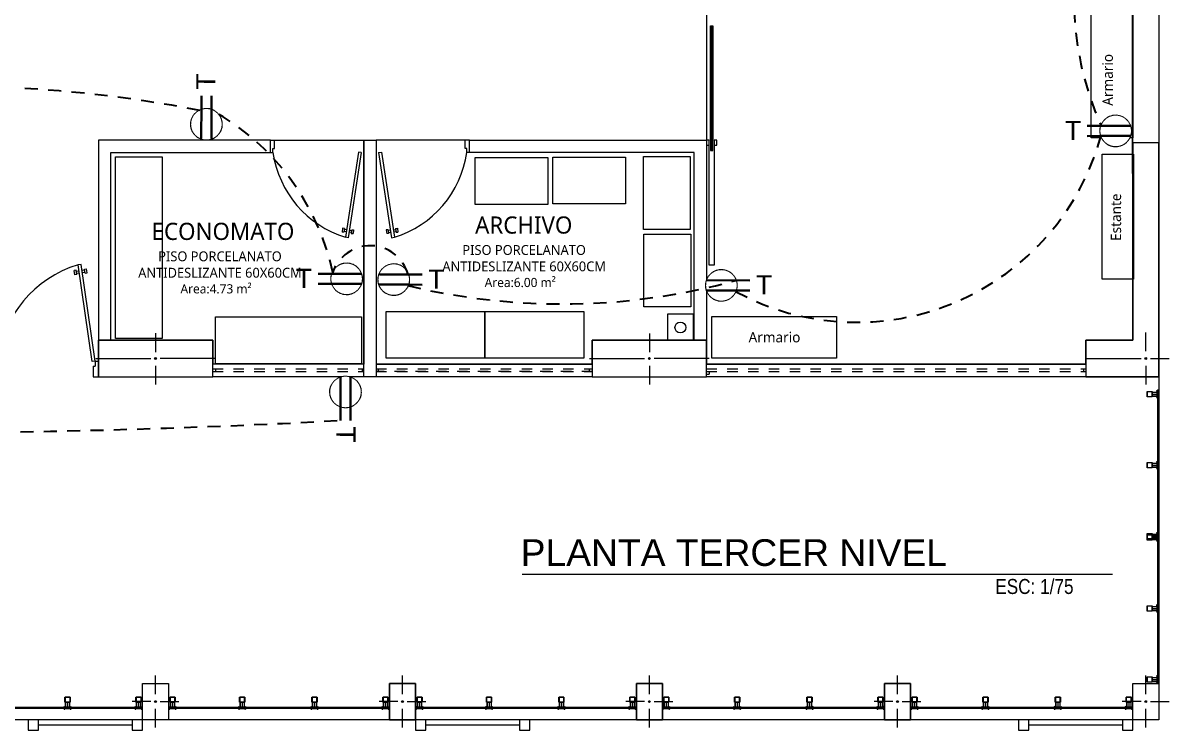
# Model space of a CAD drawing. Header units: metres. Extents: x -17 to 101, y 0 to 79.
# Drawn here: x 74.73 to 85.76, y 19.44 to 26.24 of the extents above; entities that cross this region are included whole.
import ezdxf

# ---------------------------------------------------------------- set-up
doc = ezdxf.new("R2010")
doc.units = ezdxf.units.M
doc.set_wipeout_variables(frame=1)
for name, pattern in [('CONTINUA', [0]), ('DASHED2', [0.375, 0.25, -0.125]), ('HIDDEN2', [0.1875, 0.125, -0.0625])]:
    doc.linetypes.add(name, pattern=pattern)
doc.layers.add('Cotas varias El', color=253, linetype='Continuous', lineweight=13)
doc.layers.add('TOMACORRIENTE', color=5, linetype='HIDDEN2', lineweight=30)
doc.styles.add('fina', font='techl___.ttf')
doc.styles.add('Generales', font='trebuc.ttf', dxfattribs={"height": 0.1})
doc.styles.add('Santa Rosa 1 50', font='trebuc.ttf')
doc.styles.add('style1', font='arial.ttf', dxfattribs={"height": 0.35})
doc.styles.add('TITULOS', font='swissek.ttf')

# ---------------------------------------------------------------- blocks, each defined once
blk = doc.blocks.new('Tomacorriente con puesta a tierra')
at = {"layer": 'TOMACORRIENTE'}
blk.add_lwpolyline([(0.111, 0.0379), (0.1065, 0.0493), (0.1007, 0.0601), (0.0939, 0.0703), (0.086, 0.0798), (0.0772, 0.0883), (0.0676, 0.0959), (0.0572, 0.1024), (0.0462, 0.1079), (0.0346, 0.1121), (0.0227, 0.1151), (0.0106, 0.1168), (-0.0017, 0.1173), (-0.014, 0.1165), (-0.0261, 0.1144), (-0.0379, 0.111), (-0.0493, 0.1065), (-0.0601, 0.1007), (-0.0703, 0.0939), (-0.0798, 0.086), (-0.0883, 0.0772), (-0.0959, 0.0676), (-0.1024, 0.0572), (-0.1079, 0.0462), (-0.1121, 0.0346), (-0.1151, 0.0227), (-0.1168, 0.0106), (-0.1173, -0.0017), (-0.1165, -0.014), (-0.1144, -0.0261), (-0.111, -0.0379), (-0.1065, -0.0493), (-0.1007, -0.0601), (-0.0939, -0.0703), (-0.086, -0.0798), (-0.0772, -0.0883), (-0.0676, -0.0959), (-0.0572, -0.1024), (-0.0462, -0.1079), (-0.0346, -0.1121), (-0.0227, -0.1151), (-0.0106, -0.1168), (0.0017, -0.1173), (0.014, -0.1165), (0.0261, -0.1144), (0.0379, -0.111), (0.0493, -0.1065), (0.0601, -0.1007), (0.0703, -0.0939), (0.0798, -0.086), (0.0883, -0.0772), (0.0959, -0.0676), (0.1024, -0.0572), (0.1079, -0.0462), (0.1121, -0.0346), (0.1151, -0.0227), (0.1168, -0.0106), (0.1173, 0.0017), (0.1165, 0.014), (0.1144, 0.0261)], close=True, dxfattribs=at)
at = {"layer": 'TOMACORRIENTE', "color": 5, "linetype": 'CONTINUA', "style": 'style1', "text_generation_flag": 4}
blk.add_text('T', height=0.1466, rotation=180, dxfattribs=at).set_placement((0.3906, -0.0687))
blk.add_wipeout([(0.111, 0.0379), (0.1065, 0.0493), (0.1007, 0.0601), (0.0939, 0.0703), (0.086, 0.0798), (0.0772, 0.0883), (0.0676, 0.0959), (0.0572, 0.1024), (0.0462, 0.1079), (0.0346, 0.1121), (0.0227, 0.1151), (0.0106, 0.1168), (-0.0017, 0.1173), (-0.014, 0.1165), (-0.0261, 0.1144), (-0.0379, 0.111), (-0.0493, 0.1065), (-0.0601, 0.1007), (-0.0703, 0.0939), (-0.0798, 0.086), (-0.0883, 0.0772), (-0.0959, 0.0676), (-0.1024, 0.0572), (-0.1079, 0.0462), (-0.1121, 0.0346), (-0.1151, 0.0227), (-0.1168, 0.0106), (-0.1173, -0.0017), (-0.1165, -0.014), (-0.1144, -0.0261), (-0.111, -0.0379), (-0.1065, -0.0493), (-0.1007, -0.0601), (-0.0939, -0.0703), (-0.086, -0.0798), (-0.0772, -0.0883), (-0.0676, -0.0959), (-0.0572, -0.1024), (-0.0462, -0.1079), (-0.0346, -0.1121), (-0.0227, -0.1151), (-0.0106, -0.1168), (0.0017, -0.1173), (0.014, -0.1165), (0.0261, -0.1144), (0.0379, -0.111), (0.0493, -0.1065), (0.0601, -0.1007), (0.0703, -0.0939), (0.0798, -0.086), (0.0883, -0.0772), (0.0959, -0.0676), (0.1024, -0.0572), (0.1079, -0.0462), (0.1121, -0.0346), (0.1151, -0.0227), (0.1168, -0.0106), (0.1173, 0.0017), (0.1165, 0.014), (0.1144, 0.0261)]).dxf.layer = 'TOMACORRIENTE'
at = {"layer": 'TOMACORRIENTE', "color": 5, "linetype": 'CONTINUA'}
for p, q in [((-0.1107, 0.0388), (0.2197, 0.0388)), ((-0.1107, -0.0388), (0.2197, -0.0388))]:
    blk.add_line(p, q, dxfattribs=at)

msp = doc.modelspace()

# ---------------------------------------------------------------- linework, layer by layer
at = {"layer": 'Cotas varias El', "linetype": 'Continuous'}
for p, q in [((81.358, 25.01), (81.358, 26.21)), ((81.345, 25.11), (81.345, 26.11)), ((81.37, 26.11), (81.37, 25.11)), ((81.358, 25.185), (81.358, 25.835)), ((81.333, 25.11), (81.308, 25.11)), ((81.308, 25.11), (81.308, 25.06)), ((81.308, 25.06), (81.333, 25.06)), ((81.308, 25.06), (81.333, 25.06)), ((81.308, 25.06), (81.333, 25.06)), ((81.333, 25.06), (81.333, 25.11)), ((81.333, 23.905), (81.333, 25.06)), ((81.408, 25.11), (81.383, 25.11)), ((81.383, 25.11), (81.383, 25.06)), ((81.383, 25.06), (81.383, 23.905)), ((81.383, 25.06), (81.408, 25.06)), ((81.383, 25.06), (81.408, 25.06)), ((81.383, 25.06), (81.408, 25.06)), ((81.408, 25.06), (81.408, 25.11)), ((81.383, 23.905), (81.333, 23.905)), ((76.008, 23.251), (76.008, 23.071)), ((80.758, 23.25), (80.758, 23.07)), ((85.533, 23.079), (85.533, 23.259)), ((81.308, 22.834), (81.308, 23.084)), ((75.433, 23.009), (75.963, 23.009)), ((76.008, 22.939), (76.008, 22.759)), ((76.583, 23.009), (76.053, 23.009)), ((78.01, 22.954), (76.558, 22.954)), ((80.208, 22.954), (78.13, 22.954)), ((80.183, 23.009), (80.713, 23.009)), ((80.758, 22.939), (80.758, 22.759)), ((81.333, 23.009), (80.803, 23.009)), ((84.958, 22.954), (81.308, 22.954)), ((84.958, 23.009), (85.488, 23.009)), ((85.533, 22.939), (85.533, 22.759)), ((85.578, 23.009), (85.758, 23.009)), ((78.01, 22.834), (76.558, 22.834)), ((80.208, 22.834), (78.13, 22.834)), ((81.308, 22.884), (81.333, 22.884)), ((81.308, 22.834), (81.308, 22.859)), ((81.308, 22.859), (81.333, 22.859)), ((81.308, 22.834), (81.308, 22.859)), ((84.958, 22.834), (81.308, 22.834)), ((81.333, 22.834), (81.308, 22.834)), ((81.333, 22.884), (81.333, 22.859)), ((84.933, 22.909), (84.933, 22.884)), ((76.008, 19.779), (76.008, 19.959)), ((78.383, 19.779), (78.383, 19.959)), ((80.758, 19.779), (80.758, 19.959)), ((83.145, 19.779), (83.145, 19.959)), ((85.533, 19.779), (85.533, 19.959)), ((75.963, 19.709), (75.783, 19.709)), ((76.008, 19.459), (76.008, 19.639)), ((76.053, 19.709), (76.233, 19.709)), ((78.338, 19.709), (78.158, 19.709)), ((78.383, 19.459), (78.383, 19.639)), ((78.428, 19.709), (78.608, 19.709)), ((80.713, 19.709), (80.533, 19.709)), ((80.758, 19.459), (80.758, 19.639)), ((80.803, 19.709), (80.983, 19.709)), ((83.1, 19.709), (82.92, 19.709)), ((83.145, 19.459), (83.145, 19.639)), ((83.19, 19.709), (83.37, 19.709)), ((85.488, 19.709), (85.308, 19.709)), ((85.533, 19.459), (85.533, 19.639)), ((85.578, 19.709), (85.758, 19.709)), ((74.783, 19.534), (74.783, 19.435)), ((74.882, 19.534), (74.783, 19.534)), ((74.882, 19.435), (74.882, 19.534)), ((75.784, 19.534), (75.784, 19.435)), ((75.883, 19.534), (75.784, 19.534)), ((75.883, 19.435), (75.883, 19.534)), ((78.508, 19.534), (78.508, 19.435)), ((78.607, 19.534), (78.508, 19.534)), ((78.607, 19.435), (78.607, 19.534)), ((79.509, 19.534), (79.509, 19.435)), ((79.608, 19.534), (79.509, 19.534)), ((79.608, 19.435), (79.608, 19.534)), ((84.308, 19.534), (84.308, 19.435)), ((84.407, 19.534), (84.308, 19.534)), ((84.407, 19.435), (84.407, 19.534)), ((85.309, 19.534), (85.309, 19.435)), ((85.408, 19.534), (85.309, 19.534)), ((85.408, 19.435), (85.408, 19.534)), ((74.783, 19.435), (74.882, 19.435)), ((75.784, 19.435), (75.883, 19.435)), ((78.508, 19.435), (78.607, 19.435)), ((79.509, 19.435), (79.608, 19.435)), ((84.308, 19.435), (84.407, 19.435)), ((85.309, 19.435), (85.408, 19.435))]:
    msp.add_line(p, q, dxfattribs=at)
at = {"layer": 'Cotas varias El'}
for p, q in [((77.113, 25.11), (77.153, 25.11)), ((77.137, 25.11), (77.153, 25.11)), ((77.137, 25.03), (77.153, 25.03)), ((77.137, 24.99), (77.137, 25.03)), ((77.153, 25.03), (77.153, 25.11)), ((79.003, 25.11), (78.987, 25.11)), ((79.027, 25.11), (78.987, 25.11)), ((78.987, 25.03), (78.987, 25.11)), ((79.003, 25.03), (78.987, 25.03)), ((79.003, 24.99), (79.003, 25.03)), ((77.113, 24.99), (77.137, 24.99)), ((77.96, 24.994), (77.835, 24.175)), ((77.986, 24.99), (77.862, 24.171)), ((77.986, 24.99), (77.96, 24.994)), ((78.154, 24.99), (78.181, 24.994)), ((78.154, 24.99), (78.279, 24.171)), ((78.181, 24.994), (78.305, 24.175)), ((79.027, 24.99), (79.003, 24.99)), ((77.807, 24.261), (77.802, 24.225)), ((77.824, 24.258), (77.807, 24.261)), ((77.824, 24.258), (77.819, 24.223)), ((78.316, 24.258), (78.334, 24.261)), ((78.316, 24.258), (78.321, 24.223)), ((78.334, 24.261), (78.339, 24.225)), ((77.819, 24.223), (77.802, 24.225)), ((77.843, 24.228), (77.821, 24.231)), ((77.845, 24.246), (77.823, 24.249)), ((77.862, 24.171), (77.835, 24.175)), ((77.862, 24.171), (77.835, 24.175)), ((77.862, 24.171), (77.835, 24.175)), ((77.892, 24.221), (77.869, 24.224)), ((77.872, 24.242), (77.894, 24.239)), ((77.895, 24.248), (77.89, 24.212)), ((77.89, 24.212), (77.908, 24.21)), ((77.895, 24.248), (77.913, 24.245)), ((77.913, 24.245), (77.908, 24.21)), ((78.245, 24.248), (78.227, 24.245)), ((78.227, 24.245), (78.232, 24.21)), ((78.25, 24.212), (78.232, 24.21)), ((78.245, 24.248), (78.25, 24.212)), ((78.268, 24.242), (78.246, 24.239)), ((78.249, 24.221), (78.271, 24.224)), ((78.279, 24.171), (78.305, 24.175)), ((78.279, 24.171), (78.305, 24.175)), ((78.279, 24.171), (78.305, 24.175)), ((78.295, 24.246), (78.317, 24.249)), ((78.298, 24.228), (78.32, 24.231)), ((78.321, 24.223), (78.339, 24.225)), ((75.245, 23.857), (75.225, 23.854)), ((75.231, 23.814), (75.225, 23.854)), ((75.251, 23.817), (75.231, 23.814)), ((75.251, 23.817), (75.245, 23.857)), ((75.271, 23.85), (75.246, 23.847)), ((75.274, 23.831), (75.249, 23.827)), ((75.292, 23.914), (75.262, 23.91)), ((75.292, 23.914), (75.262, 23.91)), ((75.292, 23.914), (75.262, 23.91)), ((75.398, 22.98), (75.262, 23.91)), ((75.428, 22.984), (75.292, 23.914)), ((75.325, 23.858), (75.301, 23.855)), ((75.304, 23.835), (75.328, 23.839)), ((75.324, 23.868), (75.344, 23.871)), ((75.33, 23.829), (75.324, 23.868)), ((75.33, 23.829), (75.35, 23.832)), ((75.35, 23.832), (75.344, 23.871)), ((75.428, 22.984), (75.398, 22.98)), ((75.408, 22.934), (75.408, 22.834)), ((75.408, 22.934), (75.428, 22.934)), ((75.428, 22.984), (75.428, 22.934)), ((75.428, 22.984), (75.458, 22.984)), ((75.408, 22.834), (75.458, 22.834)), ((85.596, 22.647), (85.596, 22.685)), ((85.596, 22.685), (85.643, 22.685)), ((85.596, 22.685), (85.643, 22.685)), ((85.596, 22.647), (85.596, 22.685)), ((85.596, 22.685), (85.643, 22.685)), ((85.596, 22.685), (85.643, 22.685)), ((85.596, 22.666), (85.643, 22.666)), ((85.596, 22.666), (85.643, 22.666)), ((85.643, 22.647), (85.596, 22.647)), ((85.596, 22.647), (85.643, 22.647)), ((85.643, 22.647), (85.596, 22.647)), ((85.596, 22.647), (85.643, 22.647)), ((85.643, 22.685), (85.643, 22.647)), ((85.643, 22.685), (85.643, 22.647)), ((85.596, 21.964), (85.596, 22.002)), ((85.596, 22.002), (85.643, 22.002)), ((85.596, 22.002), (85.643, 22.002)), ((85.596, 21.964), (85.596, 22.002)), ((85.596, 22.002), (85.643, 22.002)), ((85.596, 22.002), (85.643, 22.002)), ((85.596, 21.964), (85.596, 22.002)), ((85.596, 22.002), (85.643, 22.002)), ((85.596, 22.002), (85.643, 22.002)), ((85.596, 21.964), (85.596, 22.002)), ((85.596, 22.002), (85.643, 22.002)), ((85.596, 22.002), (85.643, 22.002)), ((85.596, 21.983), (85.643, 21.983)), ((85.596, 21.983), (85.643, 21.983)), ((85.596, 21.983), (85.643, 21.983)), ((85.596, 21.983), (85.643, 21.983)), ((85.643, 21.964), (85.596, 21.964)), ((85.596, 21.964), (85.643, 21.964)), ((85.643, 21.964), (85.596, 21.964)), ((85.596, 21.964), (85.643, 21.964)), ((85.643, 21.964), (85.596, 21.964)), ((85.596, 21.964), (85.643, 21.964)), ((85.643, 21.964), (85.596, 21.964)), ((85.596, 21.964), (85.643, 21.964)), ((85.643, 22.002), (85.643, 21.964)), ((85.643, 22.002), (85.643, 21.964)), ((85.643, 22.002), (85.643, 21.964)), ((85.643, 22.002), (85.643, 21.964)), ((85.596, 21.281), (85.596, 21.319)), ((85.596, 21.319), (85.643, 21.319)), ((85.596, 21.319), (85.643, 21.319)), ((85.596, 21.281), (85.596, 21.319)), ((85.596, 21.319), (85.643, 21.319)), ((85.596, 21.319), (85.643, 21.319)), ((85.596, 21.268), (85.596, 21.306)), ((85.596, 21.306), (85.643, 21.306)), ((85.596, 21.306), (85.643, 21.306)), ((85.596, 21.268), (85.596, 21.306)), ((85.596, 21.306), (85.643, 21.306)), ((85.596, 21.306), (85.643, 21.306)), ((85.596, 21.3), (85.643, 21.3)), ((85.596, 21.3), (85.643, 21.3)), ((85.596, 21.287), (85.643, 21.287)), ((85.596, 21.287), (85.643, 21.287)), ((85.643, 21.281), (85.596, 21.281)), ((85.596, 21.281), (85.643, 21.281)), ((85.643, 21.281), (85.596, 21.281)), ((85.596, 21.281), (85.643, 21.281)), ((85.643, 21.319), (85.643, 21.281)), ((85.643, 21.319), (85.643, 21.281)), ((85.643, 21.306), (85.643, 21.268)), ((85.643, 21.306), (85.643, 21.268)), ((85.643, 21.268), (85.596, 21.268)), ((85.596, 21.268), (85.643, 21.268)), ((85.643, 21.268), (85.596, 21.268)), ((85.596, 21.268), (85.643, 21.268)), ((85.596, 20.586), (85.596, 20.624)), ((85.596, 20.624), (85.643, 20.624)), ((85.596, 20.624), (85.643, 20.624)), ((85.596, 20.586), (85.596, 20.624)), ((85.596, 20.624), (85.643, 20.624)), ((85.596, 20.624), (85.643, 20.624)), ((85.596, 20.585), (85.596, 20.623)), ((85.596, 20.623), (85.643, 20.623)), ((85.596, 20.623), (85.643, 20.623)), ((85.596, 20.585), (85.596, 20.623)), ((85.596, 20.623), (85.643, 20.623)), ((85.596, 20.623), (85.643, 20.623)), ((85.643, 20.624), (85.643, 20.586)), ((85.643, 20.624), (85.643, 20.586)), ((85.643, 20.623), (85.643, 20.585)), ((85.643, 20.623), (85.643, 20.585)), ((85.596, 20.605), (85.643, 20.605)), ((85.596, 20.605), (85.643, 20.605)), ((85.596, 20.604), (85.643, 20.604)), ((85.596, 20.604), (85.643, 20.604)), ((85.643, 20.586), (85.596, 20.586)), ((85.596, 20.586), (85.643, 20.586)), ((85.643, 20.586), (85.596, 20.586)), ((85.596, 20.586), (85.643, 20.586)), ((85.643, 20.585), (85.596, 20.585)), ((85.596, 20.585), (85.643, 20.585)), ((85.643, 20.585), (85.596, 20.585)), ((85.596, 20.585), (85.643, 20.585)), ((85.596, 19.903), (85.596, 19.941)), ((85.596, 19.941), (85.643, 19.941)), ((85.596, 19.941), (85.643, 19.941)), ((85.596, 19.903), (85.596, 19.941)), ((85.596, 19.941), (85.643, 19.941)), ((85.596, 19.941), (85.643, 19.941)), ((85.596, 19.922), (85.643, 19.922)), ((85.596, 19.922), (85.643, 19.922)), ((85.643, 19.903), (85.596, 19.903)), ((85.596, 19.903), (85.643, 19.903)), ((85.643, 19.903), (85.596, 19.903)), ((85.596, 19.903), (85.643, 19.903)), ((85.643, 19.941), (85.643, 19.903)), ((85.643, 19.941), (85.643, 19.903)), ((75.143, 19.703), (75.181, 19.703)), ((75.143, 19.656), (75.143, 19.703)), ((75.143, 19.703), (75.143, 19.656)), ((75.143, 19.703), (75.181, 19.703)), ((75.143, 19.656), (75.143, 19.703)), ((75.143, 19.703), (75.143, 19.656)), ((75.181, 19.656), (75.143, 19.656)), ((75.181, 19.656), (75.143, 19.656)), ((75.162, 19.703), (75.162, 19.656)), ((75.162, 19.703), (75.162, 19.656)), ((75.181, 19.703), (75.181, 19.656)), ((75.181, 19.703), (75.181, 19.656)), ((75.181, 19.703), (75.181, 19.656)), ((75.181, 19.703), (75.181, 19.656)), ((75.826, 19.703), (75.864, 19.703)), ((75.826, 19.656), (75.826, 19.703)), ((75.826, 19.703), (75.826, 19.656)), ((75.826, 19.703), (75.864, 19.703)), ((75.826, 19.656), (75.826, 19.703)), ((75.826, 19.703), (75.826, 19.656)), ((75.864, 19.656), (75.826, 19.656)), ((75.864, 19.656), (75.826, 19.656)), ((75.845, 19.703), (75.845, 19.656)), ((75.845, 19.703), (75.845, 19.656)), ((75.864, 19.703), (75.864, 19.656)), ((75.864, 19.703), (75.864, 19.656)), ((75.864, 19.703), (75.864, 19.656)), ((75.864, 19.703), (75.864, 19.656)), ((76.152, 19.703), (76.19, 19.703)), ((76.152, 19.656), (76.152, 19.703)), ((76.152, 19.703), (76.152, 19.656)), ((76.152, 19.703), (76.19, 19.703)), ((76.152, 19.656), (76.152, 19.703)), ((76.152, 19.703), (76.152, 19.656)), ((76.19, 19.656), (76.152, 19.656)), ((76.19, 19.656), (76.152, 19.656)), ((76.171, 19.703), (76.171, 19.656)), ((76.171, 19.703), (76.171, 19.656)), ((76.19, 19.703), (76.19, 19.656)), ((76.19, 19.703), (76.19, 19.656)), ((76.19, 19.703), (76.19, 19.656)), ((76.19, 19.703), (76.19, 19.656)), ((76.822, 19.703), (76.86, 19.703)), ((76.822, 19.656), (76.822, 19.703)), ((76.822, 19.703), (76.822, 19.656)), ((76.822, 19.703), (76.86, 19.703)), ((76.822, 19.656), (76.822, 19.703)), ((76.822, 19.703), (76.822, 19.656)), ((76.86, 19.656), (76.822, 19.656)), ((76.86, 19.656), (76.822, 19.656)), ((76.841, 19.703), (76.841, 19.656)), ((76.841, 19.703), (76.841, 19.656)), ((76.86, 19.703), (76.86, 19.656)), ((76.86, 19.703), (76.86, 19.656)), ((76.86, 19.703), (76.86, 19.656)), ((76.86, 19.703), (76.86, 19.656)), ((77.518, 19.703), (77.556, 19.703)), ((77.518, 19.656), (77.518, 19.703)), ((77.518, 19.703), (77.518, 19.656)), ((77.518, 19.703), (77.556, 19.703)), ((77.518, 19.656), (77.518, 19.703)), ((77.518, 19.703), (77.518, 19.656)), ((77.556, 19.656), (77.518, 19.656)), ((77.556, 19.656), (77.518, 19.656)), ((77.537, 19.703), (77.537, 19.656)), ((77.537, 19.703), (77.537, 19.656)), ((77.556, 19.703), (77.556, 19.656)), ((77.556, 19.703), (77.556, 19.656)), ((77.556, 19.703), (77.556, 19.656)), ((77.556, 19.703), (77.556, 19.656)), ((78.201, 19.703), (78.239, 19.703)), ((78.201, 19.656), (78.201, 19.703)), ((78.201, 19.703), (78.201, 19.656)), ((78.201, 19.703), (78.239, 19.703)), ((78.201, 19.656), (78.201, 19.703)), ((78.201, 19.703), (78.201, 19.656)), ((78.239, 19.656), (78.201, 19.656)), ((78.239, 19.656), (78.201, 19.656)), ((78.22, 19.703), (78.22, 19.656)), ((78.22, 19.703), (78.22, 19.656)), ((78.239, 19.703), (78.239, 19.656)), ((78.239, 19.703), (78.239, 19.656)), ((78.239, 19.703), (78.239, 19.656)), ((78.239, 19.703), (78.239, 19.656)), ((78.527, 19.703), (78.565, 19.703)), ((78.527, 19.656), (78.527, 19.703)), ((78.527, 19.703), (78.527, 19.656)), ((78.527, 19.703), (78.565, 19.703)), ((78.527, 19.656), (78.527, 19.703)), ((78.527, 19.703), (78.527, 19.656)), ((78.565, 19.656), (78.527, 19.656)), ((78.565, 19.656), (78.527, 19.656)), ((78.546, 19.703), (78.546, 19.656)), ((78.546, 19.703), (78.546, 19.656)), ((78.565, 19.703), (78.565, 19.656)), ((78.565, 19.703), (78.565, 19.656)), ((78.565, 19.703), (78.565, 19.656)), ((78.565, 19.703), (78.565, 19.656)), ((79.197, 19.703), (79.235, 19.703)), ((79.197, 19.656), (79.197, 19.703)), ((79.197, 19.703), (79.197, 19.656)), ((79.197, 19.703), (79.235, 19.703)), ((79.197, 19.656), (79.197, 19.703)), ((79.197, 19.703), (79.197, 19.656)), ((79.235, 19.656), (79.197, 19.656)), ((79.235, 19.656), (79.197, 19.656)), ((79.216, 19.703), (79.216, 19.656)), ((79.216, 19.703), (79.216, 19.656)), ((79.235, 19.703), (79.235, 19.656)), ((79.235, 19.703), (79.235, 19.656)), ((79.235, 19.703), (79.235, 19.656)), ((79.235, 19.703), (79.235, 19.656)), ((79.893, 19.703), (79.931, 19.703)), ((79.893, 19.656), (79.893, 19.703)), ((79.893, 19.703), (79.893, 19.656)), ((79.893, 19.703), (79.931, 19.703)), ((79.893, 19.656), (79.893, 19.703)), ((79.893, 19.703), (79.893, 19.656)), ((79.931, 19.656), (79.893, 19.656)), ((79.931, 19.656), (79.893, 19.656)), ((79.912, 19.703), (79.912, 19.656)), ((79.912, 19.703), (79.912, 19.656)), ((79.931, 19.703), (79.931, 19.656)), ((79.931, 19.703), (79.931, 19.656)), ((79.931, 19.703), (79.931, 19.656)), ((79.931, 19.703), (79.931, 19.656)), ((80.576, 19.703), (80.614, 19.703)), ((80.576, 19.656), (80.576, 19.703)), ((80.576, 19.703), (80.576, 19.656)), ((80.576, 19.703), (80.614, 19.703)), ((80.576, 19.656), (80.576, 19.703)), ((80.576, 19.703), (80.576, 19.656)), ((80.614, 19.656), (80.576, 19.656)), ((80.614, 19.656), (80.576, 19.656)), ((80.595, 19.703), (80.595, 19.656)), ((80.595, 19.703), (80.595, 19.656)), ((80.614, 19.703), (80.614, 19.656)), ((80.614, 19.703), (80.614, 19.656)), ((80.614, 19.703), (80.614, 19.656)), ((80.614, 19.703), (80.614, 19.656)), ((80.902, 19.703), (80.94, 19.703)), ((80.902, 19.656), (80.902, 19.703)), ((80.902, 19.703), (80.902, 19.656)), ((80.902, 19.703), (80.94, 19.703)), ((80.902, 19.656), (80.902, 19.703)), ((80.902, 19.703), (80.902, 19.656)), ((80.94, 19.656), (80.902, 19.656)), ((80.94, 19.656), (80.902, 19.656)), ((80.921, 19.703), (80.921, 19.656)), ((80.921, 19.703), (80.921, 19.656)), ((80.94, 19.703), (80.94, 19.656)), ((80.94, 19.703), (80.94, 19.656)), ((80.94, 19.703), (80.94, 19.656)), ((80.94, 19.703), (80.94, 19.656)), ((81.584, 19.703), (81.622, 19.703)), ((81.584, 19.656), (81.584, 19.703)), ((81.584, 19.703), (81.584, 19.656)), ((81.584, 19.703), (81.622, 19.703)), ((81.584, 19.656), (81.584, 19.703)), ((81.584, 19.703), (81.584, 19.656)), ((81.622, 19.656), (81.584, 19.656)), ((81.622, 19.656), (81.584, 19.656)), ((81.603, 19.703), (81.603, 19.656)), ((81.603, 19.703), (81.603, 19.656)), ((81.622, 19.703), (81.622, 19.656)), ((81.622, 19.703), (81.622, 19.656)), ((81.622, 19.703), (81.622, 19.656)), ((81.622, 19.703), (81.622, 19.656)), ((82.28, 19.703), (82.318, 19.703)), ((82.28, 19.656), (82.28, 19.703)), ((82.28, 19.703), (82.28, 19.656)), ((82.28, 19.703), (82.318, 19.703)), ((82.28, 19.656), (82.28, 19.703)), ((82.28, 19.703), (82.28, 19.656)), ((82.318, 19.656), (82.28, 19.656)), ((82.318, 19.656), (82.28, 19.656)), ((82.299, 19.703), (82.299, 19.656)), ((82.299, 19.703), (82.299, 19.656)), ((82.318, 19.703), (82.318, 19.656)), ((82.318, 19.703), (82.318, 19.656)), ((82.318, 19.703), (82.318, 19.656)), ((82.318, 19.703), (82.318, 19.656)), ((82.963, 19.703), (83.001, 19.703)), ((82.963, 19.656), (82.963, 19.703)), ((82.963, 19.703), (82.963, 19.656)), ((82.963, 19.703), (83.001, 19.703)), ((82.963, 19.656), (82.963, 19.703)), ((82.963, 19.703), (82.963, 19.656)), ((83.001, 19.656), (82.963, 19.656)), ((83.001, 19.656), (82.963, 19.656)), ((82.982, 19.703), (82.982, 19.656)), ((82.982, 19.703), (82.982, 19.656)), ((83.001, 19.703), (83.001, 19.656)), ((83.001, 19.703), (83.001, 19.656)), ((83.001, 19.703), (83.001, 19.656)), ((83.001, 19.703), (83.001, 19.656)), ((83.327, 19.656), (83.289, 19.656)), ((83.327, 19.656), (83.289, 19.656)), ((83.29, 19.703), (83.328, 19.703)), ((83.29, 19.656), (83.29, 19.703)), ((83.29, 19.703), (83.29, 19.656)), ((83.29, 19.703), (83.328, 19.703)), ((83.29, 19.656), (83.29, 19.703)), ((83.29, 19.703), (83.29, 19.656)), ((83.309, 19.703), (83.309, 19.656)), ((83.309, 19.703), (83.309, 19.656)), ((83.328, 19.703), (83.328, 19.656)), ((83.328, 19.703), (83.328, 19.656)), ((83.328, 19.703), (83.328, 19.656)), ((83.328, 19.703), (83.328, 19.656)), ((83.972, 19.703), (84.01, 19.703)), ((83.972, 19.656), (83.972, 19.703)), ((83.972, 19.703), (83.972, 19.656)), ((83.972, 19.703), (84.01, 19.703)), ((83.972, 19.656), (83.972, 19.703)), ((83.972, 19.703), (83.972, 19.656)), ((84.01, 19.656), (83.972, 19.656)), ((84.01, 19.656), (83.972, 19.656)), ((83.991, 19.703), (83.991, 19.656)), ((83.991, 19.703), (83.991, 19.656)), ((84.01, 19.703), (84.01, 19.656)), ((84.01, 19.703), (84.01, 19.656)), ((84.01, 19.703), (84.01, 19.656)), ((84.01, 19.703), (84.01, 19.656)), ((84.668, 19.703), (84.706, 19.703)), ((84.668, 19.656), (84.668, 19.703)), ((84.668, 19.703), (84.668, 19.656)), ((84.668, 19.703), (84.706, 19.703)), ((84.668, 19.656), (84.668, 19.703)), ((84.668, 19.703), (84.668, 19.656)), ((84.706, 19.656), (84.668, 19.656)), ((84.706, 19.656), (84.668, 19.656)), ((84.687, 19.703), (84.687, 19.656)), ((84.687, 19.703), (84.687, 19.656)), ((84.706, 19.703), (84.706, 19.656)), ((84.706, 19.703), (84.706, 19.656)), ((84.706, 19.703), (84.706, 19.656)), ((84.706, 19.703), (84.706, 19.656)), ((85.351, 19.703), (85.389, 19.703)), ((85.351, 19.656), (85.351, 19.703)), ((85.351, 19.703), (85.351, 19.656)), ((85.351, 19.703), (85.389, 19.703)), ((85.351, 19.656), (85.351, 19.703)), ((85.351, 19.703), (85.351, 19.656)), ((85.389, 19.656), (85.351, 19.656)), ((85.389, 19.656), (85.351, 19.656)), ((85.37, 19.703), (85.37, 19.656)), ((85.37, 19.703), (85.37, 19.656)), ((85.389, 19.703), (85.389, 19.656)), ((85.389, 19.703), (85.389, 19.656)), ((85.389, 19.703), (85.389, 19.656)), ((85.389, 19.703), (85.389, 19.656))]:
    msp.add_line(p, q, dxfattribs=at)
at = {"layer": 'Cotas varias El', "linetype": 'DASHED2', "ltscale": 0.3}
for p, q in [((76.558, 22.909), (78.01, 22.909)), ((76.558, 22.884), (78.01, 22.884)), ((78.13, 22.909), (80.208, 22.909)), ((78.13, 22.884), (80.208, 22.884)), ((80.208, 22.884), (78.13, 22.884)), ((81.308, 22.909), (84.958, 22.909)), ((81.308, 22.884), (84.958, 22.884))]:
    msp.add_line(p, q, dxfattribs=at)
at = {"layer": 'Cotas varias El', "linetype": 'DASHED2'}
for p, q in [((76.583, 22.909), (76.583, 22.884)), ((77.994, 22.909), (77.994, 22.884)), ((78.152, 22.884), (78.152, 22.909)), ((78.152, 22.884), (78.152, 22.909)), ((80.183, 22.884), (80.183, 22.909)), ((80.183, 22.909), (80.208, 22.909)), ((80.183, 22.884), (80.183, 22.909))]:
    msp.add_line(p, q, dxfattribs=at)
at = {"layer": 'Cotas varias El', "ltscale": 1.3}
msp.add_line((79.534, 20.936), (85.212, 20.936), dxfattribs=at)
at = {"layer": 'Cotas varias El', "ltscale": 0.05}
msp.add_lwpolyline([(85.658, 28.384), (85.658, 25.084), (85.408, 25.084), (85.408, 28.384)], close=True, dxfattribs=at)
at = {"layer": 'Cotas varias El'}
for points in [[(81.308, 26.31), (81.308, 22.954), (84.958, 22.954), (84.958, 23.184), (85.408, 23.184), (85.405, 26.384)], [(85.008, 25.131), (85.008, 26.331), (85.408, 26.331), (85.408, 25.131), (85.008, 25.131)], [(75.578, 23.184), (75.578, 24.99), (77.113, 24.99), (77.113, 25.11), (75.458, 25.11), (75.458, 23.184)], [(84.958, 22.954), (84.958, 23.184), (85.408, 23.184), (85.408, 25.084)], [(85.658, 25.084), (85.658, 22.834), (84.958, 22.834)], [(79.083, 24.941), (79.783, 24.941), (79.783, 24.491), (79.083, 24.491), (79.083, 24.941)], [(79.829, 24.945), (80.529, 24.945), (80.529, 24.495), (79.829, 24.495), (79.829, 24.945)], [(81.152, 24.951), (81.152, 24.251), (80.702, 24.251), (80.702, 24.951), (81.152, 24.951)], [(85.114, 23.773), (85.114, 24.973), (85.414, 24.973), (85.414, 23.773), (85.114, 23.773)], [(81.156, 24.205), (81.156, 23.505), (80.706, 23.505), (80.706, 24.205), (81.156, 24.205)], [(76.584, 23.409), (77.988, 23.409), (77.988, 22.959), (76.584, 22.959), (76.584, 23.409)], [(78.227, 23.461), (79.177, 23.461), (79.177, 23.011), (78.227, 23.011), (78.227, 23.461)], [(79.177, 23.461), (80.127, 23.461), (80.127, 23.011), (79.177, 23.011), (79.177, 23.461)], [(82.558, 23.013), (81.358, 23.013), (81.358, 23.413), (82.558, 23.413), (82.558, 23.013)], [(75.458, 22.834), (75.458, 23.184), (76.558, 23.184), (76.558, 22.959)], [(80.208, 22.954), (80.208, 23.184), (81.308, 23.184), (81.308, 22.954)], [(85.658, 22.834), (85.658, 19.534), (56.858, 19.534), (56.858, 22.834)]]:
    msp.add_lwpolyline(points, dxfattribs=at)
at = {"layer": 'Cotas varias El', "linetype": 'Continuous'}
for points in [[(81.37, 26.21), (81.37, 26.11), (81.345, 26.11), (81.345, 26.21)], [(81.37, 25.01), (81.37, 25.11), (81.345, 25.11), (81.345, 25.01)], [(85.658, 22.834), (85.658, 25.084), (85.408, 25.084), (85.408, 23.184), (84.958, 23.184), (84.958, 22.834)], [(75.458, 22.834), (76.558, 22.834), (76.558, 23.184), (75.458, 23.184)], [(80.208, 22.834), (81.308, 22.834), (81.308, 23.184), (80.208, 23.184)], [(76.133, 19.534), (75.883, 19.534), (75.883, 19.884), (76.133, 19.884)], [(78.508, 19.534), (78.258, 19.534), (78.258, 19.884), (78.508, 19.884)], [(80.883, 19.534), (80.633, 19.534), (80.633, 19.884), (80.883, 19.884)], [(83.27, 19.534), (83.02, 19.534), (83.02, 19.884), (83.27, 19.884)], [(85.658, 19.534), (85.408, 19.534), (85.408, 19.884), (85.658, 19.884)]]:
    msp.add_lwpolyline(points, close=True, dxfattribs=at)
at = {"layer": 'Cotas varias El'}
for points in [[(75.578, 24.99), (77.113, 24.99), (77.113, 25.11), (78.01, 25.11), (78.01, 22.954), (76.558, 22.954), (76.558, 23.184), (75.578, 23.184)], [(78.01, 25.11), (78.13, 25.11), (78.13, 22.834), (78.01, 22.834)], [(81.188, 24.99), (79.027, 24.99), (79.027, 25.11), (78.13, 25.11), (78.13, 22.954), (80.208, 22.954), (80.208, 23.184), (81.188, 23.184)], [(79.027, 24.99), (79.027, 25.11), (81.308, 25.11), (81.308, 23.184), (81.188, 23.184), (81.188, 24.99)], [(75.622, 24.95), (76.072, 24.95), (76.072, 23.202), (75.622, 23.202)], [(80.933, 23.184), (81.183, 23.184), (81.183, 23.434), (80.933, 23.434)], [(85.654, 20.567), (85.654, 22.704), (85.646, 22.704), (85.646, 20.567)], [(85.654, 19.884), (85.654, 22.021), (85.646, 22.021), (85.646, 19.884)], [(85.596, 20.631), (85.596, 20.628), (85.596, 20.58), (85.594, 20.58), (85.548, 20.58), (85.546, 20.58), (85.546, 20.631), (85.548, 20.631)], [(85.594, 20.628), (85.548, 20.628), (85.548, 20.582), (85.594, 20.582)], [(78.508, 19.884), (78.258, 19.884), (78.258, 19.534), (78.508, 19.534)], [(80.883, 19.884), (80.633, 19.884), (80.633, 19.534), (80.883, 19.534)], [(83.27, 19.884), (83.02, 19.884), (83.02, 19.534), (83.27, 19.534)], [(85.408, 19.884), (85.658, 19.884), (85.658, 19.534), (85.408, 19.534)], [(85.596, 19.948), (85.596, 19.945), (85.596, 19.897), (85.594, 19.897), (85.548, 19.897), (85.546, 19.897), (85.546, 19.948), (85.548, 19.948)], [(85.594, 19.945), (85.548, 19.945), (85.548, 19.899), (85.594, 19.899)], [(76.197, 19.703), (76.194, 19.703), (76.146, 19.703), (76.146, 19.705), (76.146, 19.751), (76.146, 19.753), (76.197, 19.753), (76.197, 19.751)], [(76.194, 19.705), (76.194, 19.751), (76.148, 19.751), (76.148, 19.705)], [(78.572, 19.703), (78.569, 19.703), (78.521, 19.703), (78.521, 19.705), (78.521, 19.751), (78.521, 19.753), (78.572, 19.753), (78.572, 19.751)], [(78.569, 19.705), (78.569, 19.751), (78.523, 19.751), (78.523, 19.705)], [(80.947, 19.703), (80.944, 19.703), (80.896, 19.703), (80.896, 19.705), (80.896, 19.751), (80.896, 19.753), (80.947, 19.753), (80.947, 19.751)], [(80.944, 19.705), (80.944, 19.751), (80.898, 19.751), (80.898, 19.705)], [(83.334, 19.703), (83.332, 19.703), (83.283, 19.703), (83.283, 19.705), (83.283, 19.751), (83.283, 19.753), (83.334, 19.753), (83.334, 19.751)], [(83.332, 19.705), (83.332, 19.751), (83.286, 19.751), (83.286, 19.705)], [(73.758, 19.645), (75.883, 19.645), (75.883, 19.653), (73.758, 19.653)], [(76.133, 19.645), (78.258, 19.645), (78.258, 19.653), (76.133, 19.653)], [(78.508, 19.645), (80.633, 19.645), (80.633, 19.653), (78.508, 19.653)], [(80.883, 19.645), (83.02, 19.645), (83.02, 19.653), (80.883, 19.653)], [(83.27, 19.645), (85.408, 19.645), (85.408, 19.653), (83.27, 19.653)]]:
    msp.add_lwpolyline(points, close=True, dxfattribs=at)
at = {"layer": 'Cotas varias El', "linetype": 'Continuous'}
msp.add_lwpolyline([(78.01, 25.11), (78.13, 25.11)], dxfattribs=at)
at = {"layer": 'Cotas varias El', "flags": 128}
for points in [[(85.596, 22.692), (85.596, 22.689), (85.596, 22.641), (85.594, 22.641), (85.548, 22.641), (85.546, 22.641), (85.546, 22.692), (85.548, 22.692)], [(85.594, 22.689), (85.548, 22.689), (85.548, 22.643), (85.594, 22.643)], [(85.645, 22.704), (85.645, 22.653), (85.645, 22.628), (85.643, 22.628), (85.643, 22.653), (85.643, 22.704)], [(85.645, 22.704), (85.645, 22.628), (85.643, 22.628), (85.643, 22.704)], [(85.658, 22.704), (85.658, 22.628), (85.655, 22.628), (85.655, 22.704)], [(85.658, 22.704), (85.658, 22.628), (85.655, 22.628), (85.655, 22.704)], [(85.596, 22.009), (85.596, 22.006), (85.596, 21.958), (85.594, 21.958), (85.548, 21.958), (85.546, 21.958), (85.546, 22.009), (85.548, 22.009)], [(85.596, 22.009), (85.596, 22.006), (85.596, 21.958), (85.594, 21.958), (85.548, 21.958), (85.546, 21.958), (85.546, 22.009), (85.548, 22.009)], [(85.594, 22.006), (85.548, 22.006), (85.548, 21.96), (85.594, 21.96)], [(85.594, 22.006), (85.548, 22.006), (85.548, 21.96), (85.594, 21.96)], [(85.645, 22.021), (85.645, 21.971), (85.645, 21.945), (85.643, 21.945), (85.643, 21.971), (85.643, 22.021)], [(85.645, 22.021), (85.645, 21.945), (85.643, 21.945), (85.643, 22.021)], [(85.645, 22.021), (85.645, 21.971), (85.645, 21.945), (85.643, 21.945), (85.643, 21.971), (85.643, 22.021)], [(85.645, 22.021), (85.645, 21.945), (85.643, 21.945), (85.643, 22.021)], [(85.658, 22.021), (85.658, 21.945), (85.655, 21.945), (85.655, 22.021)], [(85.658, 22.021), (85.658, 21.945), (85.655, 21.945), (85.655, 22.021)], [(85.658, 22.021), (85.658, 21.945), (85.655, 21.945), (85.655, 22.021)], [(85.658, 22.021), (85.658, 21.945), (85.655, 21.945), (85.655, 22.021)], [(85.596, 21.326), (85.596, 21.323), (85.596, 21.275), (85.594, 21.275), (85.548, 21.275), (85.546, 21.275), (85.546, 21.326), (85.548, 21.326)], [(85.596, 21.313), (85.596, 21.31), (85.596, 21.262), (85.594, 21.262), (85.548, 21.262), (85.546, 21.262), (85.546, 21.313), (85.548, 21.313)], [(85.594, 21.323), (85.548, 21.323), (85.548, 21.277), (85.594, 21.277)], [(85.594, 21.31), (85.548, 21.31), (85.548, 21.264), (85.594, 21.264)], [(85.645, 21.338), (85.645, 21.288), (85.645, 21.262), (85.643, 21.262), (85.643, 21.288), (85.643, 21.338)], [(85.645, 21.338), (85.645, 21.262), (85.643, 21.262), (85.643, 21.338)], [(85.645, 21.325), (85.645, 21.275), (85.645, 21.249), (85.643, 21.249), (85.643, 21.275), (85.643, 21.325)], [(85.645, 21.325), (85.645, 21.249), (85.643, 21.249), (85.643, 21.325)], [(85.658, 21.338), (85.658, 21.262), (85.655, 21.262), (85.655, 21.338)], [(85.658, 21.338), (85.658, 21.262), (85.655, 21.262), (85.655, 21.338)], [(85.658, 21.325), (85.658, 21.249), (85.655, 21.249), (85.655, 21.325)], [(85.658, 21.325), (85.658, 21.249), (85.655, 21.249), (85.655, 21.325)], [(85.596, 20.63), (85.596, 20.627), (85.596, 20.579), (85.594, 20.579), (85.548, 20.579), (85.546, 20.579), (85.546, 20.63), (85.548, 20.63)], [(85.594, 20.627), (85.548, 20.627), (85.548, 20.581), (85.594, 20.581)], [(85.645, 20.643), (85.645, 20.592), (85.645, 20.567), (85.643, 20.567), (85.643, 20.592), (85.643, 20.643)], [(85.645, 20.643), (85.645, 20.567), (85.643, 20.567), (85.643, 20.643)], [(85.645, 20.642), (85.645, 20.592), (85.645, 20.566), (85.643, 20.566), (85.643, 20.592), (85.643, 20.642)], [(85.645, 20.642), (85.645, 20.566), (85.643, 20.566), (85.643, 20.642)], [(85.658, 20.643), (85.658, 20.567), (85.655, 20.567), (85.655, 20.643)], [(85.658, 20.643), (85.658, 20.567), (85.655, 20.567), (85.655, 20.643)], [(85.658, 20.642), (85.658, 20.566), (85.655, 20.566), (85.655, 20.642)], [(85.658, 20.642), (85.658, 20.566), (85.655, 20.566), (85.655, 20.642)], [(85.645, 19.96), (85.645, 19.909), (85.645, 19.884), (85.643, 19.884), (85.643, 19.909), (85.643, 19.96)], [(85.645, 19.96), (85.645, 19.884), (85.643, 19.884), (85.643, 19.96)], [(85.658, 19.96), (85.658, 19.884), (85.655, 19.884), (85.655, 19.96)], [(85.658, 19.96), (85.658, 19.884), (85.655, 19.884), (85.655, 19.96)], [(75.187, 19.703), (75.185, 19.703), (75.136, 19.703), (75.136, 19.705), (75.136, 19.751), (75.136, 19.753), (75.187, 19.753), (75.187, 19.751)], [(75.185, 19.705), (75.185, 19.751), (75.139, 19.751), (75.139, 19.705)], [(75.87, 19.703), (75.868, 19.703), (75.819, 19.703), (75.819, 19.705), (75.819, 19.751), (75.819, 19.753), (75.87, 19.753), (75.87, 19.751)], [(75.868, 19.705), (75.868, 19.751), (75.821, 19.751), (75.821, 19.705)], [(76.866, 19.703), (76.864, 19.703), (76.815, 19.703), (76.815, 19.705), (76.815, 19.751), (76.815, 19.753), (76.866, 19.753), (76.866, 19.751)], [(76.864, 19.705), (76.864, 19.751), (76.818, 19.751), (76.818, 19.705)], [(77.562, 19.703), (77.56, 19.703), (77.511, 19.703), (77.511, 19.705), (77.511, 19.751), (77.511, 19.753), (77.562, 19.753), (77.562, 19.751)], [(77.56, 19.705), (77.56, 19.751), (77.514, 19.751), (77.514, 19.705)], [(78.245, 19.703), (78.243, 19.703), (78.194, 19.703), (78.194, 19.705), (78.194, 19.751), (78.194, 19.753), (78.245, 19.753), (78.245, 19.751)], [(78.243, 19.705), (78.243, 19.751), (78.196, 19.751), (78.196, 19.705)], [(79.241, 19.703), (79.239, 19.703), (79.19, 19.703), (79.19, 19.705), (79.19, 19.751), (79.19, 19.753), (79.241, 19.753), (79.241, 19.751)], [(79.239, 19.705), (79.239, 19.751), (79.193, 19.751), (79.193, 19.705)], [(79.937, 19.703), (79.935, 19.703), (79.886, 19.703), (79.886, 19.705), (79.886, 19.751), (79.886, 19.753), (79.937, 19.753), (79.937, 19.751)], [(79.935, 19.705), (79.935, 19.751), (79.889, 19.751), (79.889, 19.705)], [(80.62, 19.703), (80.618, 19.703), (80.569, 19.703), (80.569, 19.705), (80.569, 19.751), (80.569, 19.753), (80.62, 19.753), (80.62, 19.751)], [(80.618, 19.705), (80.618, 19.751), (80.571, 19.751), (80.571, 19.705)], [(81.629, 19.703), (81.626, 19.703), (81.578, 19.703), (81.578, 19.705), (81.578, 19.751), (81.578, 19.753), (81.629, 19.753), (81.629, 19.751)], [(81.626, 19.705), (81.626, 19.751), (81.58, 19.751), (81.58, 19.705)], [(82.325, 19.703), (82.322, 19.703), (82.274, 19.703), (82.274, 19.705), (82.274, 19.751), (82.274, 19.753), (82.325, 19.753), (82.325, 19.751)], [(82.322, 19.705), (82.322, 19.751), (82.276, 19.751), (82.276, 19.705)], [(83.007, 19.703), (83.005, 19.703), (82.957, 19.703), (82.957, 19.705), (82.957, 19.751), (82.957, 19.753), (83.007, 19.753), (83.007, 19.751)], [(83.005, 19.705), (83.005, 19.751), (82.959, 19.751), (82.959, 19.705)], [(84.016, 19.703), (84.014, 19.703), (83.965, 19.703), (83.965, 19.705), (83.965, 19.751), (83.965, 19.753), (84.016, 19.753), (84.016, 19.751)], [(84.014, 19.705), (84.014, 19.751), (83.968, 19.751), (83.968, 19.705)], [(84.712, 19.703), (84.71, 19.703), (84.661, 19.703), (84.661, 19.705), (84.661, 19.751), (84.661, 19.753), (84.712, 19.753), (84.712, 19.751)], [(84.71, 19.705), (84.71, 19.751), (84.664, 19.751), (84.664, 19.705)], [(85.395, 19.703), (85.393, 19.703), (85.344, 19.703), (85.344, 19.705), (85.344, 19.751), (85.344, 19.753), (85.395, 19.753), (85.395, 19.751)], [(85.393, 19.705), (85.393, 19.751), (85.346, 19.751), (85.346, 19.705)], [(75.2, 19.654), (75.149, 19.654), (75.124, 19.654), (75.124, 19.656), (75.149, 19.656), (75.2, 19.656)], [(75.2, 19.654), (75.124, 19.654), (75.124, 19.656), (75.2, 19.656)], [(75.2, 19.641), (75.124, 19.641), (75.124, 19.644), (75.2, 19.644)], [(75.2, 19.641), (75.124, 19.641), (75.124, 19.644), (75.2, 19.644)], [(75.883, 19.654), (75.832, 19.654), (75.806, 19.654), (75.806, 19.656), (75.832, 19.656), (75.883, 19.656)], [(75.883, 19.654), (75.806, 19.654), (75.806, 19.656), (75.883, 19.656)], [(75.883, 19.641), (75.806, 19.641), (75.806, 19.644), (75.883, 19.644)], [(75.883, 19.641), (75.806, 19.641), (75.806, 19.644), (75.883, 19.644)], [(76.209, 19.654), (76.158, 19.654), (76.133, 19.654), (76.133, 19.656), (76.158, 19.656), (76.209, 19.656)], [(76.209, 19.654), (76.133, 19.654), (76.133, 19.656), (76.209, 19.656)], [(76.209, 19.641), (76.133, 19.641), (76.133, 19.644), (76.209, 19.644)], [(76.209, 19.641), (76.133, 19.641), (76.133, 19.644), (76.209, 19.644)], [(76.879, 19.654), (76.828, 19.654), (76.803, 19.654), (76.803, 19.656), (76.828, 19.656), (76.879, 19.656)], [(76.879, 19.654), (76.803, 19.654), (76.803, 19.656), (76.879, 19.656)], [(76.879, 19.641), (76.803, 19.641), (76.803, 19.644), (76.879, 19.644)], [(76.879, 19.641), (76.803, 19.641), (76.803, 19.644), (76.879, 19.644)], [(77.575, 19.654), (77.524, 19.654), (77.499, 19.654), (77.499, 19.656), (77.524, 19.656), (77.575, 19.656)], [(77.575, 19.654), (77.499, 19.654), (77.499, 19.656), (77.575, 19.656)], [(77.575, 19.641), (77.499, 19.641), (77.499, 19.644), (77.575, 19.644)], [(77.575, 19.641), (77.499, 19.641), (77.499, 19.644), (77.575, 19.644)], [(78.258, 19.654), (78.207, 19.654), (78.181, 19.654), (78.181, 19.656), (78.207, 19.656), (78.258, 19.656)], [(78.258, 19.654), (78.181, 19.654), (78.181, 19.656), (78.258, 19.656)], [(78.258, 19.641), (78.181, 19.641), (78.181, 19.644), (78.258, 19.644)], [(78.258, 19.641), (78.181, 19.641), (78.181, 19.644), (78.258, 19.644)], [(78.584, 19.654), (78.533, 19.654), (78.508, 19.654), (78.508, 19.656), (78.533, 19.656), (78.584, 19.656)], [(78.584, 19.654), (78.508, 19.654), (78.508, 19.656), (78.584, 19.656)], [(78.584, 19.641), (78.508, 19.641), (78.508, 19.644), (78.584, 19.644)], [(78.584, 19.641), (78.508, 19.641), (78.508, 19.644), (78.584, 19.644)], [(79.254, 19.654), (79.203, 19.654), (79.178, 19.654), (79.178, 19.656), (79.203, 19.656), (79.254, 19.656)], [(79.254, 19.654), (79.178, 19.654), (79.178, 19.656), (79.254, 19.656)], [(79.254, 19.641), (79.178, 19.641), (79.178, 19.644), (79.254, 19.644)], [(79.254, 19.641), (79.178, 19.641), (79.178, 19.644), (79.254, 19.644)], [(79.95, 19.654), (79.899, 19.654), (79.874, 19.654), (79.874, 19.656), (79.899, 19.656), (79.95, 19.656)], [(79.95, 19.654), (79.874, 19.654), (79.874, 19.656), (79.95, 19.656)], [(79.95, 19.641), (79.874, 19.641), (79.874, 19.644), (79.95, 19.644)], [(79.95, 19.641), (79.874, 19.641), (79.874, 19.644), (79.95, 19.644)], [(80.633, 19.654), (80.582, 19.654), (80.556, 19.654), (80.556, 19.656), (80.582, 19.656), (80.633, 19.656)], [(80.633, 19.654), (80.556, 19.654), (80.556, 19.656), (80.633, 19.656)], [(80.633, 19.641), (80.556, 19.641), (80.556, 19.644), (80.633, 19.644)], [(80.633, 19.641), (80.556, 19.641), (80.556, 19.644), (80.633, 19.644)], [(80.959, 19.654), (80.908, 19.654), (80.883, 19.654), (80.883, 19.656), (80.908, 19.656), (80.959, 19.656)], [(80.959, 19.654), (80.883, 19.654), (80.883, 19.656), (80.959, 19.656)], [(80.959, 19.641), (80.883, 19.641), (80.883, 19.644), (80.959, 19.644)], [(80.959, 19.641), (80.883, 19.641), (80.883, 19.644), (80.959, 19.644)], [(81.641, 19.654), (81.59, 19.654), (81.565, 19.654), (81.565, 19.656), (81.59, 19.656), (81.641, 19.656)], [(81.641, 19.654), (81.565, 19.654), (81.565, 19.656), (81.641, 19.656)], [(81.641, 19.641), (81.565, 19.641), (81.565, 19.644), (81.641, 19.644)], [(81.641, 19.641), (81.565, 19.641), (81.565, 19.644), (81.641, 19.644)], [(82.337, 19.654), (82.286, 19.654), (82.261, 19.654), (82.261, 19.656), (82.286, 19.656), (82.337, 19.656)], [(82.337, 19.654), (82.261, 19.654), (82.261, 19.656), (82.337, 19.656)], [(82.337, 19.641), (82.261, 19.641), (82.261, 19.644), (82.337, 19.644)], [(82.337, 19.641), (82.261, 19.641), (82.261, 19.644), (82.337, 19.644)], [(83.02, 19.654), (82.969, 19.654), (82.944, 19.654), (82.944, 19.656), (82.969, 19.656), (83.02, 19.656)], [(83.02, 19.654), (82.944, 19.654), (82.944, 19.656), (83.02, 19.656)], [(83.02, 19.641), (82.944, 19.641), (82.944, 19.644), (83.02, 19.644)], [(83.02, 19.641), (82.944, 19.641), (82.944, 19.644), (83.02, 19.644)], [(83.346, 19.654), (83.296, 19.654), (83.27, 19.654), (83.27, 19.656), (83.296, 19.656), (83.346, 19.656)], [(83.346, 19.654), (83.27, 19.654), (83.27, 19.656), (83.346, 19.656)], [(83.346, 19.641), (83.27, 19.641), (83.27, 19.644), (83.346, 19.644)], [(83.346, 19.641), (83.27, 19.641), (83.27, 19.644), (83.346, 19.644)], [(84.029, 19.654), (83.978, 19.654), (83.953, 19.654), (83.953, 19.656), (83.978, 19.656), (84.029, 19.656)], [(84.029, 19.654), (83.953, 19.654), (83.953, 19.656), (84.029, 19.656)], [(84.029, 19.641), (83.953, 19.641), (83.953, 19.644), (84.029, 19.644)], [(84.029, 19.641), (83.953, 19.641), (83.953, 19.644), (84.029, 19.644)], [(84.725, 19.654), (84.674, 19.654), (84.649, 19.654), (84.649, 19.656), (84.674, 19.656), (84.725, 19.656)], [(84.725, 19.654), (84.649, 19.654), (84.649, 19.656), (84.725, 19.656)], [(84.725, 19.641), (84.649, 19.641), (84.649, 19.644), (84.725, 19.644)], [(84.725, 19.641), (84.649, 19.641), (84.649, 19.644), (84.725, 19.644)], [(85.408, 19.654), (85.357, 19.654), (85.331, 19.654), (85.331, 19.656), (85.357, 19.656), (85.408, 19.656)], [(85.408, 19.654), (85.331, 19.654), (85.331, 19.656), (85.408, 19.656)], [(85.408, 19.641), (85.331, 19.641), (85.331, 19.644), (85.408, 19.644)], [(85.408, 19.641), (85.331, 19.641), (85.331, 19.644), (85.408, 19.644)]]:
    msp.add_lwpolyline(points, close=True, dxfattribs=at)
at = {"layer": 'Cotas varias El', "linetype": 'Continuous', "flags": 128}
for points in [[(75.784, 19.534), (74.882, 19.534)], [(79.509, 19.534), (78.607, 19.534)], [(85.309, 19.534), (84.407, 19.534)], [(74.882, 19.485), (75.784, 19.485)], [(78.607, 19.485), (79.509, 19.485)], [(84.407, 19.484), (85.309, 19.484)]]:
    msp.add_lwpolyline(points, dxfattribs=at)
at = {"layer": 'Cotas varias El'}
msp.add_circle((81.057, 23.307), 0.0526, dxfattribs=at)
at = {"layer": 'Cotas varias El', "linetype": 'Continuous'}
for centre in [(76.008, 23.009), (80.758, 23.009), (85.533, 23.009), (76.008, 19.709), (78.383, 19.709), (80.758, 19.709), (83.145, 19.709), (85.533, 19.709)]:
    msp.add_circle(centre, 0.00871, dxfattribs=at)
at = {"layer": 'Cotas varias El', "linetype": 'ByBlock'}
for centre, radius, start, end in [((78.135, 25.138), 1.009, 188.4636, 252.6774), ((78.005, 25.138), 1.009, 287.3226, 351.5364), ((75.587, 22.851), 1.108, 107.0565, 173.1011)]:
    msp.add_arc(centre, radius, start, end, dxfattribs=at)
at = {"layer": 'Cotas varias El'}
for centre, start, end in [((85.643, 22.696), 90, 270), ((85.643, 22.637), 90, 270), ((85.658, 22.696), 270, 90), ((85.658, 22.637), 270, 90), ((85.643, 22.013), 90, 270), ((85.643, 22.013), 90, 270), ((85.643, 21.954), 90, 270), ((85.643, 21.954), 90, 270), ((85.658, 22.013), 270, 90), ((85.658, 22.013), 270, 90), ((85.658, 21.954), 270, 90), ((85.658, 21.954), 270, 90), ((85.643, 21.33), 90, 270), ((85.643, 21.317), 90, 270), ((85.658, 21.33), 270, 90), ((85.658, 21.317), 270, 90), ((85.643, 21.271), 90, 270), ((85.643, 21.258), 90, 270), ((85.658, 21.271), 270, 90), ((85.658, 21.258), 270, 90), ((85.643, 20.634), 90, 270), ((85.643, 20.635), 90, 270), ((85.658, 20.634), 270, 90), ((85.658, 20.635), 270, 90), ((85.643, 20.575), 90, 270), ((85.643, 20.576), 90, 270), ((85.658, 20.575), 270, 90), ((85.658, 20.576), 270, 90), ((85.643, 19.952), 90, 270), ((85.658, 19.952), 270, 90), ((85.643, 19.893), 90, 270), ((85.658, 19.893), 270, 90), ((75.132, 19.656), 0, 180), ((75.132, 19.641), 180, 0), ((75.191, 19.656), 0, 180), ((75.191, 19.641), 180, 0), ((75.815, 19.656), 0, 180), ((75.815, 19.641), 180, 0), ((75.874, 19.656), 0, 180), ((75.874, 19.641), 180, 0), ((76.141, 19.656), 0, 180), ((76.141, 19.641), 180, 0), ((76.2, 19.656), 0, 180), ((76.2, 19.641), 180, 0), ((76.811, 19.656), 0, 180), ((76.811, 19.641), 180, 0), ((76.87, 19.656), 0, 180), ((76.87, 19.641), 180, 0), ((77.507, 19.656), 0, 180), ((77.507, 19.641), 180, 0), ((77.566, 19.656), 0, 180), ((77.566, 19.641), 180, 0), ((78.19, 19.656), 0, 180), ((78.19, 19.641), 180, 0), ((78.249, 19.656), 0, 180), ((78.249, 19.641), 180, 0), ((78.516, 19.656), 0, 180), ((78.516, 19.641), 180, 0), ((78.575, 19.656), 0, 180), ((78.575, 19.641), 180, 0), ((79.186, 19.656), 0, 180), ((79.186, 19.641), 180, 0), ((79.245, 19.656), 0, 180), ((79.245, 19.641), 180, 0), ((79.882, 19.656), 0, 180), ((79.882, 19.641), 180, 0), ((79.941, 19.656), 0, 180), ((79.941, 19.641), 180, 0), ((80.565, 19.656), 0, 180), ((80.565, 19.641), 180, 0), ((80.624, 19.656), 0, 180), ((80.624, 19.641), 180, 0), ((80.891, 19.656), 0, 180), ((80.891, 19.641), 180, 0), ((80.95, 19.656), 0, 180), ((80.95, 19.641), 180, 0), ((81.574, 19.656), 0, 180), ((81.574, 19.641), 180, 0), ((81.633, 19.656), 0, 180), ((81.633, 19.641), 180, 0), ((82.27, 19.656), 0, 180), ((82.27, 19.641), 180, 0), ((82.329, 19.656), 0, 180), ((82.329, 19.641), 180, 0), ((82.953, 19.656), 0, 180), ((82.953, 19.641), 180, 0), ((83.012, 19.656), 0, 180), ((83.012, 19.641), 180, 0), ((83.279, 19.656), 0, 180), ((83.279, 19.641), 180, 0), ((83.338, 19.656), 0, 180), ((83.338, 19.641), 180, 0), ((83.961, 19.656), 0, 180), ((83.961, 19.641), 180, 0), ((84.02, 19.656), 0, 180), ((84.02, 19.641), 180, 0), ((84.657, 19.656), 0, 180), ((84.657, 19.641), 180, 0), ((84.716, 19.656), 0, 180), ((84.716, 19.641), 180, 0), ((85.34, 19.656), 0, 180), ((85.34, 19.641), 180, 0), ((85.399, 19.656), 0, 180), ((85.399, 19.641), 180, 0)]:
    msp.add_arc(centre, 0.00476, start, end, dxfattribs=at)
at = {"layer": 'Cotas varias El', "linetype": 'Continuous'}
for p in [(76.008, 23.009), (80.758, 23.009), (85.533, 23.009), (76.008, 19.709), (78.383, 19.709), (80.758, 19.709), (83.145, 19.709), (85.533, 19.709)]:
    msp.add_point(p, dxfattribs=at)

# ---------------------------------------------------------------- texts
at = {"layer": 'Cotas varias El', "style": 'TITULOS'}
msp.add_text('PLANTA TERCER NIVEL', height=0.2565, dxfattribs=at).set_placement((79.52, 21.014))
at = {"layer": 'Cotas varias El', "style": 'fina'}
msp.add_text('ESC: 1/75', height=0.1442, rotation=360, dxfattribs=at).set_placement((84.086, 20.744))
at = {"layer": 'Cotas varias El', "char_height": 0.1, "attachment_point": 3, "rotation": 90, "style": 'Generales'}
for s, insert in [('Armario ', (85.117, 25.938)), ('Estante ', (85.196, 24.596))]:
    msp.add_mtext_dynamic_manual_height_columns(s, width=0.115, gutter_width=1, heights=[0.117], dxfattribs=dict(at, insert=insert))
at = {"layer": 'Cotas varias El'}
for s, width, heights, insert, char_height, attachment_point, style in [('\\pi0.5979;{\\H0.75x;ARCHIVO\\P\\pi0.47553;\\H0.57416x;PISO PORCELANATO \\P\\pi0.28302;ANTIDESLIZANTE 60X60CM\\P\\pi0.68986;\\H0.92889x;Area:6.00 m²}', 2.08846, [0], (78.484, 24.375), 0.22, 1, 'Santa Rosa 1 50'), ('\\pi0.41151;{\\H0.75x;ECONOMATO\\P\\pi0.47553;\\H0.57416x;PISO PORCELANATO \\P\\pi0.28302;ANTIDESLIZANTE 60X60CM\\P\\pi0.68986;\\H0.92889x;Area:4.73 m²}', 2.08846, [0], (75.558, 24.314), 0.22, 1, 'Santa Rosa 1 50'), ('Armario ', 0.115, [0.117], (82.211, 23.264), 0.1, 3, 'Generales')]:
    msp.add_mtext_dynamic_manual_height_columns(s, width=width, gutter_width=1, heights=heights, dxfattribs=dict(at, insert=insert, char_height=char_height, attachment_point=attachment_point, style=style))

# ---------------------------------------------------------------- next in the draw order: block references
at = {"layer": 'TOMACORRIENTE', "lineweight": 25, "yscale": 1.25, "zscale": 1.25}
for p, xscale, rotation in [((76.497, 25.262), 1.25, 89.88285374326205), ((85.244, 25.198), -1.25, 0.1171462567378878), ((77.846, 23.775), -1.25, 0.1171462567378878), ((78.299, 23.768), 1.25, 359.8828537432621), ((81.451, 23.712), 1.25, 359.8828537432621), ((77.835, 22.687), 1.25, 269.882853743262)]:
    msp.add_blockref('Tomacorriente con puesta a tierra', p, dxfattribs=dict(at, xscale=xscale, rotation=rotation))

# ---------------------------------------------------------------- next in the draw order: linework, layer by layer
at = {"layer": 'TOMACORRIENTE', "lineweight": 25}
for centre, radius, start, end in [((87.8, 26.463), 2.957, 155.7253, 204.3281), ((74.004, 12.901), 12.728, 78.9869, 98.6714), ((75.413, 23.337), 2.354, 12.2483, 61.1685), ((82.752, 25.795), 2.438, 241.4306, 344.7534), ((78.072, 23.714), 0.38, 15.3665, 162.3029), ((79.917, 29.84), 6.307, 256.3988, 285.3786), ((73.321, 104.804), 82.512, 266.90081, 273.10203)]:
    msp.add_arc(centre, radius, start, end, dxfattribs=at)

doc.saveas('drawing.dxf')
